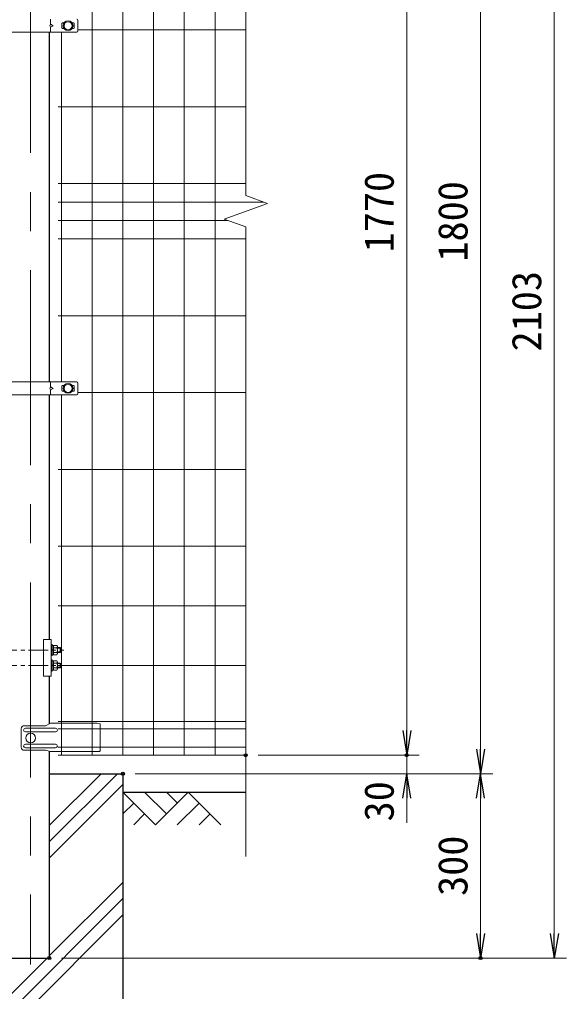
# Model space of a CAD drawing. Units: millimetres, scale not verified. Extents: x -4200 to 4200, y -2970 to 2970.
# Drawn here: x -1602 to -712, y -961 to 620 of the extents above; entities that cross this region are included whole.
import ezdxf
from ezdxf.enums import TextEntityAlignment as Align

# ---------------------------------------------------------------- set-up
doc = ezdxf.new("R2010")
doc.units = ezdxf.units.MM
doc.header["$LTSCALE"] = 10
doc.header["$PDMODE"] = 32
doc.header["$PDSIZE"] = 5
doc.linetypes.add('USER1', pattern=[50.8, 31.75, -6.35, 6.35, -6.35])
for name, color, linetype, lineweight in [('0-1_D-STR4', 7, 'Continuous', 25), ('0-2_D-BGD', 7, 'Continuous', 25), ('0-3_D-STR1', 1, 'Continuous', 25), ('0-4_D-BMK', 2, 'USER1', 13), ('0-5_D-STR-DIM', 7, 'Continuous', 13), ('0-7_Defpoints', 6, 'Continuous', 25), ('0-8_D-STR3', 3, 'Continuous', 13), ('0-9_D-DCR-HCH', 7, 'Continuous', 13), ('0-C_D-STR2', 7, 'Continuous', 13)]:
    doc.layers.add(name, color=color, linetype=linetype, lineweight=lineweight)
doc.layers.add('0-6_0', color=7, linetype='Continuous')
doc.styles.add('ＭＳ ゴシック', font='')
doc.styles.get('ＭＳ ゴシック').set_extended_font_data('MS Gothic')

# ---------------------------------------------------------------- blocks, each defined once
blk = doc.blocks.new('_Open')
at = {"layer": '0-6_0'}
blk.add_line((-10, 1.667), (0, 0), dxfattribs=at)
blk.add_lwpolyline([(-10, -1.667), (0, 0), (-10, 0)], dxfattribs=at)
blk = doc.blocks.new('U33')
at = {"layer": '0-4_D-BMK'}
for p, q in [((9456.3, 2010), (10538.3, 2010)), ((9456.3, 1760), (10538.3, 1760))]:
    blk.add_line(p, q, dxfattribs=at)
at = {"layer": '0-8_D-STR3'}
for p, q in [((10207, 2185), (10207, 1585)), ((10332, 2185), (10207, 2185)), ((10332, 2185), (10332, 1585)), ((10332, 2100), (10348, 2100)), ((10332, 1920), (10332, 2100)), ((10348, 2100), (10348, 1920)), ((10348, 2087), (10348, 1933)), ((10368, 2085), (10426, 2085)), ((10368, 2085), (10368, 1935)), ((10433, 2067.8), (10433, 1952.3)), ((10332, 1920), (10348, 1920)), ((10348, 2020.7), (10368, 2009.1)), ((10348, 2013.8), (10368, 2002.2)), ((10348, 1933), (10368, 1933)), ((10368, 2047.5), (10426, 2047.5)), ((10368, 1972.5), (10426, 1972.5)), ((10368, 1935), (10426, 1935)), ((10433, 2050), (10476.8, 2050)), ((10433, 1980), (10486.8, 1980)), ((10433, 1970), (10476.8, 1970)), ((10476.8, 2050), (10486.8, 2040)), ((10332, 1850), (10348, 1850)), ((10332, 1670), (10332, 1850)), ((10348, 1850), (10348, 1670)), ((10348, 1837), (10348, 1683)), ((10348, 1770.7), (10368, 1759.1)), ((10348, 1763.8), (10368, 1752.2)), ((10368, 1835), (10426, 1835)), ((10368, 1835), (10368, 1685)), ((10368, 1797.5), (10426, 1797.5)), ((10433, 1817.8), (10433, 1702.3)), ((10433, 1800), (10476.8, 1800)), ((10476.8, 1800), (10486.8, 1790)), ((10332, 1585), (10207, 1585)), ((10332, 1670), (10348, 1670)), ((10348, 1683), (10368, 1683)), ((10368, 1722.5), (10426, 1722.5)), ((10368, 1685), (10426, 1685)), ((10433, 1730), (10486.8, 1730)), ((10433, 1720), (10476.8, 1720))]:
    blk.add_line(p, q, dxfattribs=at)
for points in [[(10348, 2087), (10368, 2087), (10368, 1933)], [(10433, 2040), (10486.8, 2040), (10486.8, 1980)], [(10476.8, 2050), (10476.8, 1970), (10486.8, 1980)], [(10348, 1837), (10368, 1837), (10368, 1683)], [(10433, 1790), (10486.8, 1790), (10486.8, 1730)], [(10476.8, 1800), (10476.8, 1720), (10486.8, 1730)]]:
    blk.add_lwpolyline(points, dxfattribs=at)
for centre, radius, start, end in [((10404.6, 2066.2), 28.5, 318.83491, 41.16509), ((10329.1, 2010), 104, 338.85295, 21.14705), ((10404.6, 1953.7), 28.5, 318.86505, 41.13495), ((10404.6, 1816.2), 28.5, 318.83491, 41.16509), ((10329.1, 1760), 104, 338.85295, 21.14705), ((10404.6, 1703.7), 28.5, 318.86505, 41.13495)]:
    blk.add_arc(centre, radius, start, end, dxfattribs=at)

msp = doc.modelspace()

# ---------------------------------------------------------------- linework, layer by layer
at = {"layer": '0-1_D-STR4'}
for p, q in [((-1553.8, -607.01), (-1434.05, -607.01)), ((-1434.05, -607.01), (-1434.05, -1207.01))]:
    msp.add_line(p, q, dxfattribs=at)
at = {"layer": '0-2_D-BGD'}
msp.add_line((-1434.05, -637.01), (-1234.05, -637.01), dxfattribs=at)
at = {"layer": '0-3_D-STR1'}
for p, q in [((-1553.8, 599.24), (-1553.8, 30.24)), ((-1553.8, 9.24), (-1553.8, -388.51)), ((-1553.8, -448.51), (-1553.8, -525.93)), ((-1553.8, -570.4), (-1553.8, -907.01)), ((-1614.3, -907.01), (-1553.8, -907.01))]:
    msp.add_line(p, q, dxfattribs=at)
at = {"layer": '0-4_D-BMK'}
msp.add_line((-1584.05, 1228.23), (-1584.05, -917.59), dxfattribs=at)
at = {"layer": '0-5_D-STR-DIM'}
for p, q in [((-732.01, -867.01), (-732.01, 1155.99)), ((-972.01, -537.01), (-972.01, 1152.99)), ((-852.01, -567.01), (-852.01, 1152.99)), ((-972.01, -537.01), (-972.01, -497.01)), ((-1214.05, -577.01), (-952.01, -577.01)), ((-1214.05, -577.01), (-952.01, -577.01)), ((-972.01, -607.01), (-972.01, -577.01)), ((-1414.05, -607.01), (-952.01, -607.01)), ((-1414.05, -607.01), (-832.01, -607.01)), ((-1414.05, -607.01), (-832.01, -607.01)), ((-972.01, -647.01), (-972.01, -687.01)), ((-852.01, -647.01), (-852.01, -867.01)), ((-1533.8, -907.01), (-712.01, -907.01)), ((-1533.8, -907.01), (-832.01, -907.01))]:
    msp.add_line(p, q, dxfattribs=at)
at = {"layer": '0-7_Defpoints'}
for p in [(-1234.05, -577.01), (-972.01, -577.01), (-1434.05, -607.01), (-1553.8, -907.01), (-852.01, -907.01)]:
    msp.add_point(p, dxfattribs=at)
at = {"layer": '0-8_D-STR3'}
for p, q in [((-1551.89, 620.24), (-1551.89, 612.24)), ((-1507.05, 618.24), (-1507.05, 601.24)), ((-1551.89, 607.24), (-1551.89, 599.24)), ((-1533.05, 613.24), (-1533.05, 606.24)), ((-1532.05, 614.24), (-1529.66, 614.24)), ((-1532.05, 605.24), (-1529.66, 605.24)), ((-1516.43, 614.24), (-1514.05, 614.24)), ((-1516.43, 605.24), (-1514.05, 605.24)), ((-1513.05, 613.24), (-1513.05, 606.24)), ((-1616.6, 599.24), (-1509.05, 599.24)), ((-1616.6, 30.24), (-1509.05, 30.24)), ((-1551.89, 30.24), (-1551.89, 22.24)), ((-1551.89, 17.24), (-1551.89, 9.24)), ((-1533.05, 23.24), (-1533.05, 16.24)), ((-1532.05, 24.24), (-1529.66, 24.24)), ((-1516.43, 24.24), (-1514.05, 24.24)), ((-1513.05, 23.24), (-1513.05, 16.24)), ((-1507.05, 28.24), (-1507.05, 11.24)), ((-1616.6, 9.24), (-1509.05, 9.24)), ((-1532.05, 15.24), (-1529.66, 15.24)), ((-1516.43, 15.24), (-1514.05, 15.24)), ((-1599.53, -534.01), (-1599.53, -564.01)), ((-1560.06, -529.01), (-1594.53, -529.01)), ((-1543.46, -533.01), (-1592.46, -533.01)), ((-1551.92, -525.01), (-1560.06, -529.01)), ((-1476.05, -525.01), (-1551.92, -525.01)), ((-1476.05, -525.01), (-1471.05, -526.01)), ((-1471.05, -526.01), (-1471.05, -569.83)), ((-1543.46, -539.01), (-1592.46, -539.01)), ((-1560.06, -569.01), (-1594.53, -569.01)), ((-1543.46, -559.01), (-1592.46, -559.01)), ((-1543.46, -565.01), (-1592.46, -565.01)), ((-1560.06, -569.01), (-1551.84, -570.83)), ((-1551.84, -570.83), (-1472.05, -570.83))]:
    msp.add_line(p, q, dxfattribs=at)
for points in [[(-1547.31, 609.74), (-1551.89, 612.24), (-1552.87, 609.74), (-1551.89, 607.24)], [(-1547.31, 19.74), (-1551.89, 22.24), (-1552.87, 19.74), (-1551.89, 17.24)]]:
    msp.add_lwpolyline(points, close=True, dxfattribs=at)
for centre, radius in [((-1523.05, 609.74), 8), ((-1523.05, 609.74), 6.5), ((-1523.05, 19.74), 8), ((-1523.05, 19.74), 6.5), ((-1584.05, -549.01), 8)]:
    msp.add_circle(centre, radius, dxfattribs=at)
for centre, radius, start, end in [((-1509.05, 618.24), 2, 0, 90), ((-1532.05, 613.24), 1, 90, 180), ((-1532.05, 606.24), 1, 180, 270), ((-1514.05, 613.24), 1, 0, 90), ((-1514.05, 606.24), 1, 270, 0), ((-1509.05, 601.24), 2, 270, 0), ((-1532.05, 23.24), 1, 90, 180), ((-1532.05, 16.24), 1, 180, 270), ((-1514.05, 23.24), 1, 0, 90), ((-1514.05, 16.24), 1, 270, 0), ((-1509.05, 28.24), 2, 0, 90), ((-1509.05, 11.24), 2, 270, 0), ((-1594.53, -534.01), 5, 90, 180), ((-1592.46, -536.01), 3, 90, 270), ((-1543.46, -536.01), 3, 270, 90), ((-1594.53, -564.01), 5, 180, 270), ((-1592.46, -562.01), 3, 90, 270), ((-1543.46, -562.01), 3, 270, 90), ((-1472.05, -569.83), 1, 270, 0)]:
    msp.add_arc(centre, radius, start, end, dxfattribs=at)
at = {"layer": '0-9_D-DCR-HCH'}
for p, q in [((-1553.8, -717.94), (-1442.87, -607.01)), ((-1553.8, -691.42), (-1469.39, -607.01)), ((-1553.8, -744.45), (-1434.05, -624.7)), ((-1380.83, -690.22), (-1434.05, -637.01)), ((-1363.1, -672.49), (-1398.57, -637.01)), ((-1327.62, -637.01), (-1380.83, -690.22)), ((-1345.27, -654.84), (-1363.1, -637.01)), ((-1327.62, -637.01), (-1274.41, -690.22)), ((-1416.31, -654.75), (-1434.05, -672.4)), ((-1309.89, -654.75), (-1345.52, -690.22)), ((-1398.57, -672.49), (-1416.39, -690.22)), ((-1292.15, -672.49), (-1309.97, -690.22)), ((-1553.8, -903.55), (-1434.05, -783.8)), ((-1734.05, -1110.32), (-1434.05, -810.32)), ((-1734.05, -1136.83), (-1434.05, -836.83)), ((-1734.05, -1083.8), (-1557.26, -907.01))]:
    msp.add_line(p, q, dxfattribs=at)
at = {"layer": '0-C_D-STR2'}
for p, q in [((-1484.05, 1192.99), (-1484.05, -577.01)), ((-1434.05, 1192.99), (-1434.05, -577.01)), ((-1384.05, 1192.99), (-1384.05, -577.01)), ((-1334.05, 1192.99), (-1334.05, -577.01)), ((-1284.05, 1192.99), (-1284.05, -577.01)), ((-1234.05, 602.99), (-1507.05, 602.99)), ((-1534.05, 599.24), (-1534.05, 30.24)), ((-1234.05, 477.99), (-1539.05, 477.99)), ((-1234.05, 352.99), (-1539.05, 352.99)), ((-1204.78, 322.99), (-1539.05, 322.99)), ((-1263.31, 292.99), (-1539.05, 292.99)), ((-1234.05, 262.99), (-1539.05, 262.99)), ((-1234.05, 137.99), (-1539.05, 137.99)), ((-1534.05, 9.24), (-1534.05, -577.01)), ((-1234.05, 12.99), (-1507.05, 12.99)), ((-1234.05, -112.01), (-1539.05, -112.01)), ((-1234.05, -237.01), (-1539.05, -237.01)), ((-1234.05, -334.01), (-1539.05, -334.01)), ((-1234.05, -431.01), (-1539.05, -431.01)), ((-1234.05, -522.25), (-1539.05, -522.25)), ((-1234.05, -534.11), (-1539.05, -534.11)), ((-1234.05, -563.91), (-1539.05, -563.91)), ((-1234.05, -577.01), (-1539.05, -577.01))]:
    msp.add_line(p, q, dxfattribs=at)
msp.add_lwpolyline([(-1234.05, -742.01), (-1234.05, 282.34), (-1269.29, 295.16), (-1198.81, 320.81), (-1234.05, 333.64), (-1234.05, 1252.99)], dxfattribs=at)

# ---------------------------------------------------------------- block references
at = {"layer": '0-5_D-STR-DIM', "xscale": 0.1, "yscale": 0.1}
msp.add_blockref('U33', (-2583.8, -607.01), dxfattribs=at)
at = {"layer": '0-5_D-STR-DIM', "xscale": 4, "yscale": 4}
for p, rotation in [((-972.01, -577.01), 270), ((-972.01, -577.01), 270), ((-852.01, -607.01), 270), ((-972.01, -607.01), 90), ((-852.01, -607.01), 90), ((-852.01, -907.01), 270), ((-732.01, -907.01), 270)]:
    msp.add_blockref('_Open', p, dxfattribs=dict(at, rotation=rotation))

# ---------------------------------------------------------------- texts
at = {"layer": '0-5_D-STR-DIM', "style": 'ＭＳ ゴシック'}
for s, p in [('1770', (-978.76, 241.09)), ('1800', (-858.76, 226.09)), ('2103', (-738.76, 79.89)), ('30', (-978.76, -684.64)), ('300', (-858.76, -805.89))]:
    msp.add_text(s, height=48.09, rotation=90, dxfattribs=at).set_placement(p, align=Align.BOTTOM_LEFT)

doc.saveas('drawing.dxf')
